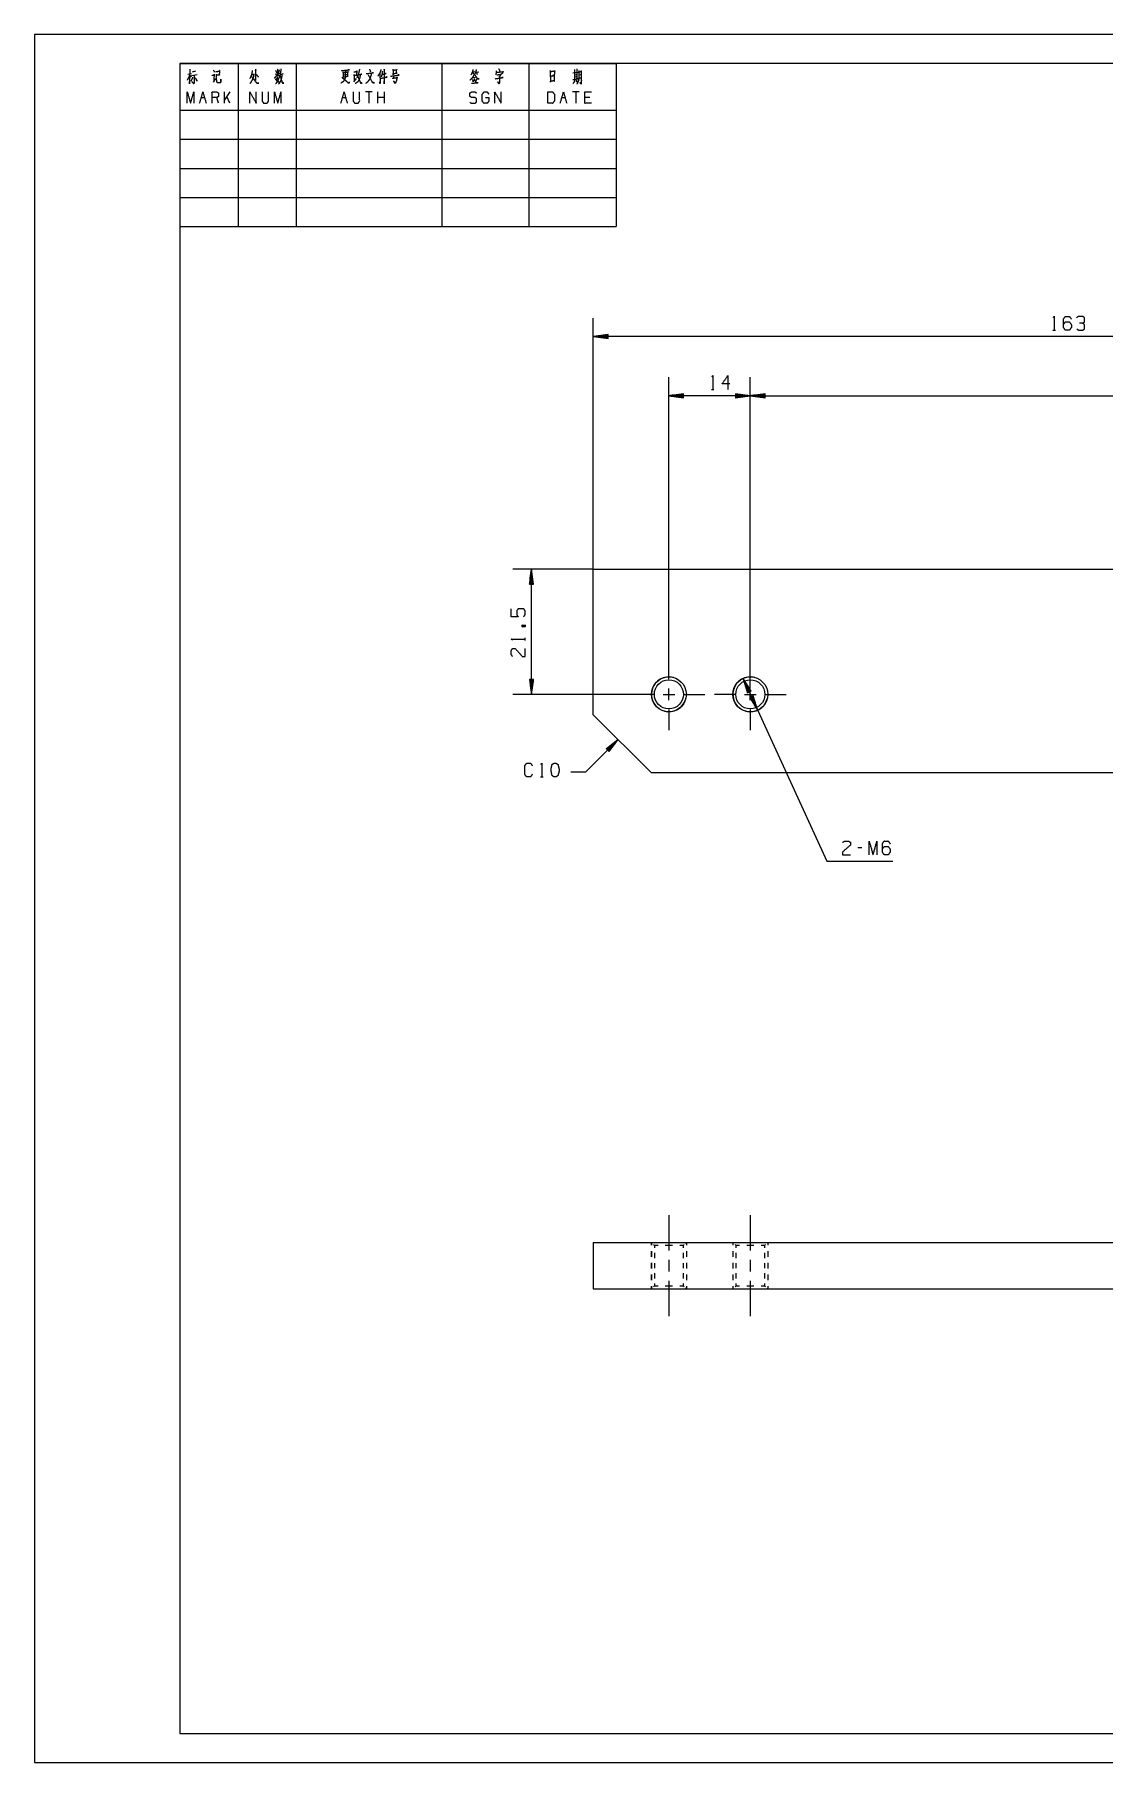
# Model space of a CAD drawing. Header units: millimetres. Extents: x 0 to 420, y 0 to 297.
# Drawn here: x 0 to 183.9, y 0 to 297 of the extents above; entities that cross this region are included whole.
import ezdxf

# ---------------------------------------------------------------- set-up
doc = ezdxf.new("R2010")
doc.units = ezdxf.units.MM
doc.layers.add('1', color=7, linetype='Continuous', true_color=0xffffff)

msp = doc.modelspace()

# ---------------------------------------------------------------- linework, layer by layer
at = {"layer": '1', "color": 132, "linetype": 'Continuous', "lineweight": 18}
for p, q in [((0, 297), (0, 0)), ((420, 297), (0, 297)), ((25, 292), (25, 264)), ((25, 292), (100, 292)), ((25, 292), (100, 292)), ((25, 292), (100, 292)), ((25, 292), (25, 5)), ((415, 292), (25, 292)), ((35, 292), (35, 264)), ((45, 292), (45, 264)), ((70, 292), (70, 264)), ((85, 292), (85, 264)), ((100, 292), (100, 264)), ((25, 284), (100, 284)), ((25, 279), (100, 279)), ((25, 274), (100, 274)), ((25, 269), (100, 269)), ((25, 264), (100, 264)), ((25, 5), (415, 5)), ((0, 0), (420, 0))]:
    msp.add_line(p, q, dxfattribs=at)
at = {"layer": '1', "color": 95, "linetype": 'Continuous', "lineweight": 18}
for p, q in [((26.34, 290.18), (26.96, 290.3)), ((26.7, 289.95), (26.92, 289.68)), ((26.99, 289.99), (27.95, 290.14)), ((27.13, 290.61), (27.71, 290.74)), ((41.34, 290.22), (42.13, 290.38)), ((42.25, 290.16), (42.79, 290.28)), ((53.17, 290.09), (53.7, 290.18)), ((54.91, 288.87), (55.37, 289.43)), ((75.25, 290.57), (75.67, 290.63)), ((75.35, 290.55), (75.45, 290.24)), ((75.83, 289.64), (75.37, 289.56)), ((75.82, 290.51), (76.35, 290.61)), ((75.98, 290.49), (76.11, 290.16)), ((92.56, 290.43), (93.43, 290.55)), ((92.84, 290.07), (93.11, 290.14)), ((92.86, 289.72), (93.09, 289.78)), ((93.6, 290.05), (93.85, 290.12)), ((28.66, 286.17), (29.22, 286.17)), ((31.62, 285.18), (31.34, 286.17)), ((33.59, 287.14), (32.63, 285.78)), ((32.63, 285.18), (32.63, 287.14)), ((33.59, 285.18), (33.04, 286.36)), ((52.94, 286.17), (53.49, 286.17)), ((58.02, 287.14), (56.9, 287.14)), ((57.46, 287.14), (57.46, 285.18)), ((59.02, 285.18), (59.02, 287.14)), ((60.14, 286.17), (59.02, 286.17)), ((60.14, 285.18), (60.14, 287.14)), ((90.65, 286.17), (91.2, 286.17)), ((93.6, 287.14), (92.49, 287.14)), ((93.05, 287.14), (93.05, 285.18)), ((95.45, 286.17), (94.61, 286.17)), ((175.08, 246.18), (175.5, 246.18)), ((116.38, 236), (116.8, 236)), ((84.32, 192.86), (84.32, 193.28)), ((86.99, 169.39), (87.42, 169.39)), ((142.21, 157.2), (141.53, 157.2))]:
    msp.add_line(p, q, dxfattribs=at)
at = {"layer": '1', "color": 13, "linetype": 'Continuous', "lineweight": 18}
for p, q in [((96.05, 205.09), (96.05, 248.27)), ((98.59, 245.42), (96.05, 245.09)), ((96.05, 245.09), (98.59, 244.76)), ((259.34, 245.09), (96.05, 245.09)), ((98.59, 245.12), (96.25, 245.12)), ((98.59, 245.07), (96.25, 245.07)), ((98.59, 245.17), (96.63, 245.17)), ((98.59, 245.01), (96.63, 245.01)), ((98.59, 245.22), (97.02, 245.22)), ((98.59, 244.96), (97.02, 244.96)), ((98.59, 245.27), (97.41, 245.27)), ((98.59, 244.91), (97.41, 244.91)), ((98.59, 245.32), (97.79, 245.32)), ((98.59, 244.86), (97.79, 244.86)), ((98.59, 245.37), (98.18, 245.37)), ((98.59, 244.81), (98.18, 244.81)), ((98.59, 245.42), (98.56, 245.42)), ((98.59, 245.42), (98.56, 245.42)), ((98.59, 244.76), (98.56, 244.76)), ((98.59, 244.76), (98.56, 244.76)), ((98.59, 244.76), (98.59, 245.42)), ((109.05, 189.77), (109.05, 238.09)), ((123.05, 183.59), (123.05, 238.09)), ((123.05, 183.59), (123.05, 238.09)), ((111.59, 235.25), (109.05, 234.91)), ((109.05, 234.91), (111.59, 234.58)), ((123.05, 234.91), (109.05, 234.91)), ((111.59, 234.94), (109.25, 234.94)), ((111.59, 234.89), (109.25, 234.89)), ((111.59, 234.99), (109.63, 234.99)), ((111.59, 234.84), (109.63, 234.84)), ((111.59, 235.04), (110.02, 235.04)), ((111.59, 234.78), (110.02, 234.78)), ((111.59, 235.09), (110.41, 235.09)), ((111.59, 234.73), (110.41, 234.73)), ((111.59, 235.14), (110.79, 235.14)), ((111.59, 234.68), (110.79, 234.68)), ((111.59, 235.19), (111.18, 235.19)), ((111.59, 234.63), (111.18, 234.63)), ((111.59, 235.24), (111.56, 235.24)), ((111.59, 235.24), (111.56, 235.24)), ((111.59, 234.58), (111.59, 235.25)), ((120.51, 235.25), (120.51, 234.58)), ((123.05, 234.91), (120.51, 235.25)), ((120.51, 235.24), (120.55, 235.24)), ((120.51, 235.24), (120.55, 235.24)), ((120.51, 235.19), (120.93, 235.19)), ((120.51, 235.14), (121.32, 235.14)), ((120.51, 235.09), (121.7, 235.09)), ((120.51, 235.04), (122.09, 235.04)), ((120.51, 234.99), (122.48, 234.99)), ((120.51, 234.94), (122.86, 234.94)), ((120.51, 234.58), (123.05, 234.91)), ((120.51, 234.89), (122.86, 234.89)), ((120.51, 234.84), (122.48, 234.84)), ((120.51, 234.78), (122.09, 234.78)), ((120.51, 234.73), (121.7, 234.73)), ((120.51, 234.68), (121.32, 234.68)), ((120.51, 234.63), (120.93, 234.63)), ((125.59, 235.25), (123.05, 234.91)), ((123.05, 234.91), (125.59, 234.58)), ((123.05, 234.91), (259.34, 234.91)), ((125.59, 234.94), (123.25, 234.94)), ((125.59, 234.89), (123.25, 234.89)), ((125.59, 234.99), (123.63, 234.99)), ((125.59, 234.84), (123.63, 234.84)), ((125.59, 235.04), (124.02, 235.04)), ((125.59, 234.78), (124.02, 234.78)), ((125.59, 235.09), (124.41, 235.09)), ((125.59, 234.73), (124.41, 234.73)), ((125.59, 235.14), (124.79, 235.14)), ((125.59, 234.68), (124.79, 234.68)), ((125.59, 235.19), (125.18, 235.19)), ((125.59, 234.63), (125.18, 234.63)), ((125.59, 235.24), (125.56, 235.24)), ((125.59, 235.24), (125.56, 235.24)), ((125.59, 234.58), (125.59, 235.25)), ((111.59, 234.58), (111.56, 234.58)), ((111.59, 234.58), (111.56, 234.58)), ((120.51, 234.58), (120.55, 234.58)), ((120.51, 234.58), (120.55, 234.58)), ((125.59, 234.58), (125.56, 234.58)), ((125.59, 234.58), (125.56, 234.58)), ((96.05, 205.09), (82.24, 205.09)), ((85.41, 205.09), (85.08, 202.55)), ((85.75, 202.55), (85.41, 205.09)), ((85.41, 183.59), (85.41, 205.09)), ((85.08, 202.55), (85.08, 202.58)), ((85.08, 202.55), (85.08, 202.58)), ((85.08, 202.55), (85.75, 202.55)), ((85.13, 202.55), (85.13, 202.97)), ((85.18, 202.55), (85.18, 203.35)), ((85.23, 202.55), (85.23, 203.74)), ((85.28, 202.55), (85.28, 204.13)), ((85.34, 202.55), (85.34, 204.51)), ((85.39, 202.55), (85.39, 204.9)), ((85.44, 202.55), (85.44, 204.9)), ((85.49, 202.55), (85.49, 204.51)), ((85.54, 202.55), (85.54, 204.13)), ((85.59, 202.55), (85.59, 203.74)), ((85.64, 202.55), (85.64, 203.35)), ((85.69, 202.55), (85.69, 202.97)), ((85.74, 202.55), (85.74, 202.58)), ((85.74, 202.55), (85.74, 202.58)), ((85.08, 186.13), (85.08, 186.1)), ((85.08, 186.13), (85.08, 186.1)), ((85.08, 186.13), (85.41, 183.59)), ((85.75, 186.13), (85.08, 186.13)), ((85.13, 186.13), (85.13, 185.71)), ((85.18, 186.13), (85.18, 185.33)), ((85.23, 186.13), (85.23, 184.94)), ((85.28, 186.13), (85.28, 184.56)), ((85.34, 186.13), (85.34, 184.17)), ((85.39, 186.13), (85.39, 183.78)), ((85.41, 183.59), (85.75, 186.13)), ((85.44, 186.13), (85.44, 183.78)), ((85.49, 186.13), (85.49, 184.17)), ((85.54, 186.13), (85.54, 184.56)), ((85.59, 186.13), (85.59, 184.94)), ((85.64, 186.13), (85.64, 185.33)), ((85.69, 186.13), (85.69, 185.71)), ((85.74, 186.13), (85.74, 186.1)), ((85.74, 186.13), (85.74, 186.1)), ((123.17, 184.15), (121.8, 186.32)), ((121.8, 186.32), (122.56, 183.87)), ((121.8, 186.32), (136.2, 154.91)), ((122.84, 184), (121.86, 186.13)), ((122.89, 184.02), (121.91, 186.15)), ((122.79, 183.98), (121.98, 185.76)), ((122.75, 183.96), (122.09, 185.39)), ((122.93, 184.04), (122.11, 185.82)), ((122.7, 183.93), (122.21, 185.02)), ((122.98, 184.06), (122.32, 185.49)), ((122.66, 183.91), (122.32, 184.64)), ((122.61, 183.89), (122.43, 184.27)), ((123.02, 184.08), (122.53, 185.16)), ((122.56, 183.87), (123.17, 184.15)), ((123.07, 184.1), (122.74, 184.83)), ((123.12, 184.13), (122.94, 184.5)), ((123.16, 184.15), (123.15, 184.18)), ((123.16, 184.15), (123.15, 184.18)), ((102.88, 183.59), (82.24, 183.59)), ((122.56, 183.87), (122.55, 183.9)), ((122.56, 183.87), (122.55, 183.9)), ((123.55, 183.31), (122.94, 183.03)), ((122.94, 183.03), (124.31, 180.86)), ((122.95, 183.03), (122.96, 183.01)), ((122.95, 183.03), (122.96, 183.01)), ((122.99, 183.06), (123.17, 182.68)), ((123.04, 183.08), (123.37, 182.35)), ((123.08, 183.1), (123.58, 182.02)), ((123.13, 183.12), (123.79, 181.69)), ((123.18, 183.14), (123.99, 181.36)), ((123.22, 183.16), (124.2, 181.03)), ((123.27, 183.18), (124.25, 181.05)), ((123.32, 183.2), (124.13, 181.42)), ((123.36, 183.23), (124.02, 181.79)), ((123.41, 183.25), (123.9, 182.17)), ((123.45, 183.27), (123.79, 182.54)), ((123.5, 183.29), (123.67, 182.91)), ((123.55, 183.31), (123.56, 183.28)), ((123.55, 183.31), (123.56, 183.28)), ((124.31, 180.86), (123.55, 183.31)), ((94.72, 170.2), (100.33, 175.81)), ((100.33, 175.81), (98.3, 174.25)), ((98.48, 174.07), (99.87, 175.46)), ((98.52, 174.03), (100.18, 175.69)), ((98.56, 174), (100.22, 175.66)), ((98.59, 173.96), (99.98, 175.35)), ((98.77, 173.78), (100.33, 175.81)), ((98.3, 174.25), (98.33, 174.27)), ((98.3, 174.25), (98.33, 174.27)), ((98.3, 174.25), (98.77, 173.78)), ((98.34, 174.21), (98.64, 174.51)), ((98.38, 174.18), (98.94, 174.74)), ((98.41, 174.14), (99.25, 174.98)), ((98.45, 174.1), (99.56, 175.22)), ((98.63, 173.93), (99.74, 175.04)), ((98.66, 173.89), (99.5, 174.73)), ((98.7, 173.85), (99.27, 174.42)), ((98.74, 173.82), (99.03, 174.11)), ((98.77, 173.78), (98.79, 173.8)), ((98.77, 173.78), (98.79, 173.8)), ((94.72, 170.2), (92.18, 170.2)), ((136.2, 154.91), (147.53, 154.91))]:
    msp.add_line(p, q, dxfattribs=at)
at = {"layer": '1', "color": 30, "linetype": 'Continuous', "lineweight": 25}
for p, q in [((96.05, 205.09), (259.34, 205.09)), ((96.05, 180.09), (96.05, 205.09)), ((96.05, 180.09), (106.05, 170.09)), ((254.34, 170.09), (106.05, 170.09)), ((96.05, 89.39), (259.34, 89.39)), ((96.05, 89.39), (96.05, 81.39)), ((96.05, 81.39), (259.34, 81.39))]:
    msp.add_line(p, q, dxfattribs=at)
at = {"layer": '1', "color": 252, "linetype": 'Continuous', "lineweight": 18}
for p, q in [((109.05, 186.18), (109.05, 189.77)), ((123.05, 186.18), (123.05, 189.77)), ((109.05, 182.59), (109.05, 184.59)), ((123.05, 182.59), (123.05, 184.59)), ((106.46, 183.59), (102.88, 183.59)), ((108.05, 183.59), (110.06, 183.59)), ((111.65, 183.59), (115.23, 183.59)), ((120.46, 183.59), (116.88, 183.59)), ((122.05, 183.59), (124.06, 183.59)), ((125.65, 183.59), (129.23, 183.59)), ((109.05, 181), (109.05, 177.42)), ((123.05, 181), (123.05, 177.42)), ((109.05, 86.39), (109.05, 84.38)), ((123.05, 86.39), (123.05, 84.38))]:
    msp.add_line(p, q, dxfattribs=at)
at = {"layer": '1', "color": 43, "linetype": 'Continuous', "lineweight": 18}
for p, q in [((106.05, 89.39), (106.05, 88.89)), ((106.05, 88.89), (106.05, 89.39)), ((106.05, 89.39), (106.18, 89.26)), ((111.93, 89.26), (112.05, 89.39)), ((112.05, 89.39), (112.05, 88.89)), ((120.05, 89.39), (120.05, 88.89)), ((120.05, 89.39), (120.18, 89.26)), ((125.93, 89.26), (126.05, 89.39)), ((126.05, 89.39), (126.05, 88.89)), ((106.05, 87.89), (106.05, 86.89)), ((106.05, 86.89), (106.05, 87.89)), ((106.43, 89.01), (106.55, 88.89)), ((106.55, 88.89), (106.55, 88.45)), ((106.55, 87.57), (106.55, 86.7)), ((108.43, 88.89), (109.05, 88.89)), ((109.05, 88.89), (109.68, 88.89)), ((111.55, 88.89), (111.68, 89.01)), ((111.55, 88.45), (111.55, 88.89)), ((111.55, 86.7), (111.55, 87.57)), ((112.05, 87.89), (112.05, 86.89)), ((120.05, 87.89), (120.05, 86.89)), ((120.43, 89.01), (120.55, 88.89)), ((120.55, 88.89), (120.55, 88.45)), ((120.55, 87.57), (120.55, 86.7)), ((122.43, 88.89), (123.05, 88.89)), ((123.05, 88.89), (123.68, 88.89)), ((125.55, 88.89), (125.68, 89.01)), ((125.55, 88.45), (125.55, 88.89)), ((125.55, 86.7), (125.55, 87.57)), ((126.05, 87.89), (126.05, 86.89)), ((106.05, 85.89), (106.05, 84.89)), ((106.05, 84.89), (106.05, 85.89)), ((106.05, 83.89), (106.05, 82.89)), ((106.05, 82.89), (106.05, 83.89)), ((106.55, 85.83), (106.55, 84.95)), ((106.55, 84.08), (106.55, 83.2)), ((111.55, 84.95), (111.55, 85.83)), ((111.55, 83.2), (111.55, 84.08)), ((112.05, 85.89), (112.05, 84.89)), ((112.05, 83.89), (112.05, 82.89)), ((120.05, 85.89), (120.05, 84.89)), ((120.05, 83.89), (120.05, 82.89)), ((120.55, 85.83), (120.55, 84.95)), ((120.55, 84.08), (120.55, 83.2)), ((125.55, 84.95), (125.55, 85.83)), ((125.55, 83.2), (125.55, 84.08)), ((126.05, 85.89), (126.05, 84.89)), ((126.05, 83.89), (126.05, 82.89)), ((106.05, 81.89), (106.05, 81.39)), ((106.05, 81.39), (106.05, 81.89)), ((106.18, 81.51), (106.05, 81.39)), ((106.55, 81.89), (106.43, 81.76)), ((106.55, 82.33), (106.55, 81.89)), ((109.05, 81.89), (108.43, 81.89)), ((109.68, 81.89), (109.05, 81.89)), ((111.55, 81.89), (111.55, 82.33)), ((111.68, 81.76), (111.55, 81.89)), ((112.05, 81.39), (111.93, 81.51)), ((112.05, 81.89), (112.05, 81.39)), ((120.05, 81.89), (120.05, 81.39)), ((120.18, 81.51), (120.05, 81.39)), ((120.55, 81.89), (120.43, 81.76)), ((120.55, 82.33), (120.55, 81.89)), ((123.05, 81.89), (122.43, 81.89)), ((123.68, 81.89), (123.05, 81.89)), ((125.55, 81.89), (125.55, 82.33)), ((125.68, 81.76), (125.55, 81.89)), ((126.05, 81.39), (125.93, 81.51)), ((126.05, 81.89), (126.05, 81.39))]:
    msp.add_line(p, q, dxfattribs=at)
at = {"layer": '1', "color": 30, "linetype": 'Continuous', "lineweight": 25}
for centre, radius in [((109.05, 183.59), 3), ((109.05, 183.59), 2.5), ((123.05, 183.59), 3), ((123.05, 183.59), 2.5)]:
    msp.add_circle(centre, radius, dxfattribs=at)
at = {"layer": '1', "color": 30, "linetype": 'Continuous', "lineweight": 13}
for centre in [(109.05, 183.59), (123.05, 183.59)]:
    msp.add_arc(centre, 3, 75, 345, dxfattribs=at)
at = {"layer": '1', "color": 95, "linetype": 'Continuous', "lineweight": 18}
for points, knots in [([(26.67, 291.07), (26.66, 288.89), (26.63, 288.5), (26.61, 288.71), (26.64, 288.94)], [0, 0, 0.723303, 0.854546, 0.923601, 1, 1]), ([(41.73, 291.07), (41.76, 290.92), (41.76, 289.78), (41.73, 289.93), (41.76, 290.05)], [0, 0, 0.094654, 0.823636, 0.91829, 1, 1]), ([(42.33, 291.11), (42.33, 290.98), (42.32, 290.76), (42.27, 290.47), (42.23, 290.16), (42.17, 289.91), (42.1, 289.68), (42.08, 289.62)], [0, 0, 0.081852, 0.232243, 0.425429, 0.63211, 0.800313, 0.957953, 1, 1]), ([(60.08, 291.07), (60.12, 290.98), (60.09, 291.03), (60.11, 288.54), (60.09, 288.73), (60.11, 289.04)], [0, 0, 0.029975, 0.04619, 0.840789, 0.900562, 1, 1]), ([(61.57, 291.07), (61.63, 290.82), (61.63, 290.09), (61.63, 290.28), (62.33, 290.38), (62.21, 290.38), (62.24, 290.9), (62.26, 290.98), (62.29, 290.92), (62.19, 290.9), (61.63, 290.82)], [0, 0, 0.076614, 0.294117, 0.350048, 0.563214, 0.598361, 0.753971, 0.779215, 0.799829, 0.831205, 1, 1]), ([(79.78, 291.09), (79.89, 290.96), (79.93, 290.86), (79.96, 290.69)], [0, 0, 0.364604, 0.619196, 1, 1]), ([(93.21, 291.11), (93.24, 290.98), (93.19, 289.37)], [0, 0, 0.073211, 1, 1]), ([(26.67, 290.16), (26.6, 289.91), (26.48, 289.62), (26.35, 289.35), (26.23, 289.14)], [0, 0, 0.233514, 0.515368, 0.78555, 1, 1]), ([(27.18, 289.66), (27.17, 289.58), (26.86, 288.96)], [0, 0, 0.108202, 1, 1]), ([(27.37, 289.99), (27.42, 289.87), (27.42, 288.83), (27.4, 288.6), (27.39, 288.52), (27.11, 288.85), (27.39, 288.56)], [0, 0, 0.056947, 0.504404, 0.603051, 0.639405, 0.826366, 1, 1]), ([(27.61, 289.58), (27.87, 289.16), (27.92, 289), (27.81, 289.27)], [0, 0, 0.516563, 0.696901, 1, 1]), ([(30.53, 289.99), (30.92, 290.09), (30.86, 290.16), (30.83, 288.96), (30.77, 288.83), (31.12, 289.41)], [0, 0, 0.158008, 0.19221, 0.673433, 0.728446, 1, 1]), ([(30.7, 290.88), (30.87, 290.72), (30.92, 290.63), (30.92, 290.53), (30.9, 290.67)], [0, 0, 0.413146, 0.573572, 0.750721, 1, 1]), ([(31.19, 290.63), (31.87, 290.74), (31.82, 290.8), (31.73, 290.05), (31.82, 290.05), (31.25, 289.99)], [0, 0, 0.313958, 0.349012, 0.694882, 0.735357, 1, 1]), ([(31.22, 290.22), (31.25, 289.91), (31.25, 289.2), (31.27, 288.98), (31.3, 288.87), (31.34, 288.81), (31.41, 288.77), (31.53, 288.75), (31.66, 288.73), (32.03, 288.79), (32, 289.33), (32, 288.79)], [0, 0, 0.097093, 0.316208, 0.387239, 0.42073, 0.444406, 0.470581, 0.507596, 0.549105, 0.664641, 0.832445, 1, 1]), ([(37.43, 290.84), (37.42, 290.72), (37.34, 290.3), (37.26, 290.01), (37.18, 289.8), (37.09, 289.6), (37.01, 289.43)], [0, 0, 0.084498, 0.36853, 0.573114, 0.721457, 0.873368, 1, 1]), ([(37.28, 290.09), (37.75, 290.18), (37.71, 290.22), (37.68, 290.03), (37.62, 289.76), (37.56, 289.6), (37.48, 289.37), (37.4, 289.18), (37.28, 288.98), (37.2, 288.81), (37.02, 288.56)], [0, 0, 0.202443, 0.228131, 0.308408, 0.425631, 0.500403, 0.604281, 0.689483, 0.790714, 0.870506, 1, 1]), ([(37.28, 289.8), (38.22, 288.62), (38.56, 288.65), (38.54, 288.65), (38.24, 288.67), (38.08, 288.81)], [0, 0, 0.632183, 0.773704, 0.779845, 0.909108, 1, 1]), ([(37.97, 291.05), (38.02, 290.94), (38, 290.84), (37.99, 289.12), (37.97, 289.23), (38, 289.45)], [0, 0, 0.049543, 0.095606, 0.852767, 0.898838, 1, 1]), ([(38.1, 290.16), (38.13, 290.14), (38.4, 289.8), (38.47, 289.68)], [0, 0, 0.059448, 0.761031, 1, 1]), ([(41.75, 290.24), (41.62, 290.01), (41.48, 289.8), (41.35, 289.64), (41.22, 289.49)], [0, 0, 0.287221, 0.555142, 0.786181, 1, 1]), ([(41.34, 289.31), (41.97, 289.45), (41.98, 289.64), (41.98, 289.56), (41.91, 289.31), (41.81, 289.04), (41.7, 288.83), (41.59, 288.71), (41.48, 288.58), (41.41, 288.52)], [0, 0, 0.30447, 0.39258, 0.431622, 0.553714, 0.689469, 0.798362, 0.878841, 0.954752, 1, 1]), ([(41.43, 290.8), (41.56, 290.57), (41.59, 290.43)], [0, 0, 0.640221, 1, 1]), ([(41.72, 289.66), (41.56, 289.08), (41.66, 289.04), (41.78, 289), (41.89, 288.94), (42.04, 288.85)], [0, 0, 0.5291, 0.62629, 0.735524, 0.852093, 1, 1]), ([(41.76, 290.2), (41.94, 290.07), (42.03, 289.97)], [0, 0, 0.613122, 1, 1]), ([(42.03, 290.92), (42.03, 290.82), (41.91, 290.34)], [0, 0, 0.174301, 1, 1]), ([(42.54, 290.16), (42.49, 289.8), (42.45, 289.56), (42.41, 289.35), (42.35, 289.16), (42.23, 288.91), (42.13, 288.73), (42.01, 288.56), (41.92, 288.48)], [0, 0, 0.19438, 0.332636, 0.448614, 0.555649, 0.70616, 0.822692, 0.933847, 1, 1]), ([(42.22, 289.89), (42.25, 289.85), (42.39, 289.27), (42.49, 289), (42.6, 288.71), (42.63, 288.65), (42.85, 288.67), (42.63, 288.69), (42.55, 288.81)], [0, 0, 0.026721, 0.341749, 0.493483, 0.655465, 0.691641, 0.80784, 0.924039, 1, 1]), ([(53.44, 290.84), (53.42, 290.18), (53.41, 289.85), (53.39, 289.66), (53.38, 289.56), (53.36, 289.43), (53.32, 289.31), (53.27, 289.2), (53.14, 289.02), (53, 288.85), (52.79, 288.73), (52.69, 288.67), (52.65, 288.65)], [0, 0, 0.263783, 0.395771, 0.470171, 0.511786, 0.56157, 0.614019, 0.658777, 0.749614, 0.837596, 0.932985, 0.980677, 1, 1]), ([(52.76, 290.82), (52.82, 290.78), (52.85, 290.8), (54.11, 290.94), (54.07, 290.96), (53.92, 290.92)], [0, 0, 0.045522, 0.068286, 0.872626, 0.90344, 1, 1]), ([(52.82, 289.6), (52.89, 289.6), (53.17, 289.37), (53.41, 289.16), (53.63, 288.98), (53.9, 288.71), (54.23, 288.75), (53.92, 288.71), (53.82, 288.79)], [0, 0, 0.033467, 0.197839, 0.340788, 0.472468, 0.649452, 0.797921, 0.939753, 1, 1]), ([(53, 290.59), (53.04, 290.41), (53.04, 289.66), (53.03, 289.7), (53.89, 289.85), (53.8, 289.85), (53.89, 290.63), (53.92, 290.57), (53.87, 290.53), (53.04, 290.43)], [0, 0, 0.051663, 0.252803, 0.264656, 0.500971, 0.524672, 0.738301, 0.756829, 0.773117, 1, 1]), ([(54.88, 290.57), (55.47, 290.67), (55.41, 290.74), (55.34, 290.01), (55.41, 290.01), (54.97, 289.93), (54.94, 290.12), (54.97, 289.89), (54.96, 288.96)], [0, 0, 0.181366, 0.207406, 0.429567, 0.451891, 0.588199, 0.645735, 0.715777, 1, 1]), ([(55.98, 290.12), (55.98, 289.99), (55.92, 289.66), (55.86, 289.47), (55.81, 289.31), (55.73, 289.16), (55.65, 289.02), (55.54, 288.87), (55.31, 288.67), (55.13, 288.58)], [0, 0, 0.067236, 0.249298, 0.354996, 0.450079, 0.537949, 0.629663, 0.725721, 0.894899, 1, 1]), ([(55.85, 291.05), (55.82, 290.8), (55.73, 290.47), (55.62, 290.12), (55.53, 289.89), (55.47, 289.72), (55.41, 289.58)], [0, 0, 0.162457, 0.385014, 0.625897, 0.784413, 0.898493, 1, 1]), ([(55.54, 289.8), (55.59, 289.78), (56.04, 288.67), (56.32, 288.65), (56.06, 288.71), (55.98, 288.83)], [0, 0, 0.024909, 0.644018, 0.787117, 0.926016, 1, 1]), ([(55.62, 290.07), (56.27, 290.2), (56.2, 290.22), (56.08, 290.18)], [0, 0, 0.769962, 0.857327, 1, 1]), ([(57.88, 290.32), (57.88, 290.2), (57.81, 289.91), (57.74, 289.68), (57.65, 289.43), (57.52, 289.23), (57.5, 289.18), (57.42, 289.08), (57.31, 288.94), (57.18, 288.81), (57.06, 288.69), (56.93, 288.58)], [0, 0, 0.060656, 0.206644, 0.323463, 0.452143, 0.571976, 0.593424, 0.659716, 0.74639, 0.834816, 0.918178, 1, 1]), ([(57.02, 290.28), (58.29, 290.43), (58.21, 290.45), (58.12, 290.41)], [0, 0, 0.872478, 0.933903, 1, 1]), ([(57.34, 290.05), (57.4, 290.01), (58.1, 288.75), (58.43, 288.69), (58.12, 288.77), (58.02, 288.89)], [0, 0, 0.030854, 0.652647, 0.79375, 0.930716, 1, 1]), ([(57.56, 291.03), (57.66, 290.84), (57.71, 290.72), (57.74, 290.59)], [0, 0, 0.450481, 0.729637, 1, 1]), ([(59.55, 290.98), (59.48, 290.72), (59.38, 290.47), (59.26, 290.24), (59.14, 290.05), (59, 289.85)], [0, 0, 0.21836, 0.428744, 0.629221, 0.801494, 1, 1]), ([(59.38, 290.41), (59.39, 289.16), (59.39, 288.56), (59.38, 288.69), (59.39, 288.91)], [0, 0, 0.565717, 0.839123, 0.896086, 1, 1]), ([(59.57, 289.49), (60.61, 289.7), (60.53, 289.72), (60.4, 289.66)], [0, 0, 0.826976, 0.886334, 1, 1]), ([(59.8, 290.72), (59.76, 290.38), (59.7, 290.09), (59.64, 289.89), (59.6, 289.76)], [0, 0, 0.34211, 0.644851, 0.86512, 1, 1]), ([(59.8, 290.14), (60.47, 290.32), (60.4, 290.32), (60.28, 290.26)], [0, 0, 0.772509, 0.853435, 1, 1]), ([(61.18, 289.87), (61.37, 289.87), (61.75, 289.91), (62.68, 290.05), (62.58, 290.07), (62.43, 290.03)], [0, 0, 0.10704, 0.322386, 0.855626, 0.914427, 1, 1]), ([(61.73, 289.91), (61.63, 289.41), (61.6, 289.49), (62.38, 289.62), (62.33, 289.7), (62.33, 289.62), (62.24, 289.27), (62.19, 289.04), (62.11, 288.85), (62.05, 288.71), (62.01, 288.6), (61.98, 288.58), (61.72, 289.06), (62, 288.62)], [0, 0, 0.13637, 0.159981, 0.371157, 0.396349, 0.418604, 0.516111, 0.579311, 0.63312, 0.675133, 0.705357, 0.714996, 0.861275, 1, 1]), ([(75.64, 290.3), (75.63, 290.2), (75.39, 289.83), (75.38, 289.78), (75.26, 289.6), (75.06, 289.37), (74.85, 289.16)], [0, 0, 0.074337, 0.387309, 0.418539, 0.575027, 0.79286, 1, 1]), ([(75.37, 290.98), (75.35, 290.84), (75.23, 290.53), (75.13, 290.28), (75.01, 290.07)], [0, 0, 0.148006, 0.485257, 0.758321, 1, 1]), ([(75.12, 288.62), (76.23, 288.73), (76.16, 288.73), (75.99, 288.71)], [0, 0, 0.825897, 0.879998, 1, 1]), ([(75.31, 289.27), (75.38, 289), (75.38, 288.87), (75.37, 289.04)], [0, 0, 0.489807, 0.707975, 1, 1]), ([(75.58, 289.43), (75.64, 289.12), (75.61, 288.96), (75.61, 289.18)], [0, 0, 0.443891, 0.680119, 1, 1]), ([(75.61, 290.16), (76.2, 289.37), (76.43, 289.37), (76.2, 289.39), (76.08, 289.54)], [0, 0, 0.599324, 0.742451, 0.886135, 1, 1]), ([(75.91, 290.98), (75.92, 290.88), (75.75, 290.3)], [0, 0, 0.147218, 1, 1]), ([(75.95, 289.41), (75.95, 289.27), (75.77, 288.69)], [0, 0, 0.19307, 1, 1]), ([(79.2, 289.41), (80.57, 289.6), (80.49, 289.62), (80.28, 289.56)], [0, 0, 0.820202, 0.873508, 1, 1]), ([(79.34, 290.74), (79.34, 290.51), (79.33, 290.34), (79.3, 290.22), (79.27, 290.12)], [0, 0, 0.361949, 0.626223, 0.829034, 1, 1]), ([(79.34, 290.49), (80.57, 290.63), (80.56, 290.67), (80.37, 290.26)], [0, 0, 0.712481, 0.737756, 1, 1]), ([(79.49, 290.07), (80.25, 290.18), (80.21, 290.24), (79.92, 289.72)], [0, 0, 0.533866, 0.586729, 1, 1]), ([(79.87, 289.87), (79.9, 289.76), (79.93, 289.64), (79.94, 289.43), (79.94, 289), (79.93, 288.85), (79.9, 288.65), (79.86, 288.52), (79.64, 288.87), (79.87, 288.56)], [0, 0, 0.049623, 0.1085, 0.204239, 0.404798, 0.471991, 0.568442, 0.629223, 0.820578, 1, 1]), ([(88.61, 290.8), (88.64, 290.59), (88.66, 290.14), (88.67, 289.66), (88.67, 289.6), (88.67, 288.83), (88.67, 288.98), (89.24, 289.1), (89.36, 288.96), (89.39, 289.14), (89.39, 289.39), (89.4, 289.87), (89.42, 290.36), (89.42, 290.78), (89.43, 290.72), (88.66, 290.57)], [0, 0, 0.037589, 0.119519, 0.205166, 0.216331, 0.354043, 0.380097, 0.485125, 0.518622, 0.552532, 0.597196, 0.682843, 0.77221, 0.846648, 0.858119, 1, 1]), ([(88.67, 289.83), (89.24, 289.95), (89.18, 289.97), (89.05, 289.89)], [0, 0, 0.728512, 0.805958, 1, 1]), ([(92.52, 289.25), (93.43, 289.41), (93.38, 289.43), (93.33, 289.37)], [0, 0, 0.873246, 0.919206, 1, 1]), ([(92.86, 289.12), (92.84, 289.02), (92.73, 288.81), (92.62, 288.67), (92.52, 288.56)], [0, 0, 0.157085, 0.51447, 0.781154, 1, 1]), ([(92.8, 290.98), (92.83, 290.86), (92.83, 289.31)], [0, 0, 0.075954, 1, 1]), ([(93.09, 289.18), (93.25, 288.94), (93.25, 288.83), (93.19, 289.02)], [0, 0, 0.497679, 0.671694, 1, 1]), ([(93.55, 290.82), (93.59, 290.59), (93.59, 290.14), (93.57, 289.64), (93.55, 289.33), (93.47, 289), (93.38, 288.79), (93.22, 288.48)], [0, 0, 0.096217, 0.285187, 0.491418, 0.620825, 0.76157, 0.854869, 1, 1]), ([(93.57, 289.52), (93.6, 289.52), (93.84, 289.58)], [0, 0, 0.107799, 1, 1]), ([(93.59, 290.57), (94.03, 290.67), (93.98, 290.74), (93.98, 290.05), (94, 289.12), (93.98, 288.77), (93.97, 288.56), (93.95, 288.5), (93.74, 288.77), (93.94, 288.58)], [0, 0, 0.13308, 0.155522, 0.357051, 0.631901, 0.735808, 0.797028, 0.815849, 0.918301, 1, 1]), ([(26.26, 285.18), (26.26, 287.14), (26.82, 285.18), (27.37, 287.14), (27.37, 285.18)], [0, 0, 0.245192, 0.5, 0.754808, 1, 1]), ([(30.51, 285.18), (30.51, 287.14), (31.34, 287.14), (31.62, 286.96), (31.62, 286.36), (31.34, 286.17), (30.51, 286.17)], [0, 0, 0.400952, 0.571035, 0.639278, 0.761676, 0.829917, 1, 1]), ([(37.01, 285.18), (37.01, 287.14), (38.12, 285.18), (38.12, 287.14)], [0, 0, 0.317574, 0.682426, 1, 1]), ([(39.13, 287.14), (39.13, 285.57), (39.39, 285.18), (39.95, 285.18), (40.24, 285.57), (40.24, 287.14)], [0, 0, 0.337152, 0.438599, 0.557781, 0.662848, 1, 1]), ([(41.25, 285.18), (41.25, 287.14), (41.81, 285.18), (42.36, 287.14), (42.36, 285.18)], [0, 0, 0.245192, 0.5, 0.754808, 1, 1]), ([(54.78, 287.14), (54.78, 285.57), (55.05, 285.18), (55.6, 285.18), (55.89, 285.57), (55.89, 287.14)], [0, 0, 0.337152, 0.438599, 0.557781, 0.662848, 1, 1]), ([(74.85, 285.36), (75.13, 285.18), (75.7, 285.18), (75.98, 285.39), (75.98, 285.97), (75.7, 286.17), (75.15, 286.17), (74.85, 286.36), (74.85, 286.96), (75.15, 287.14), (75.7, 287.14), (75.98, 286.96)], [0, 0, 0.068035, 0.184054, 0.254521, 0.372333, 0.442799, 0.555843, 0.626367, 0.748393, 0.81892, 0.931964, 1, 1]), ([(77.55, 286.17), (78.1, 286.17), (78.1, 285.57), (77.82, 285.18), (77.25, 285.18), (76.97, 285.57), (76.97, 286.75), (77.27, 287.14), (77.81, 287.14), (78.09, 286.75)], [0, 0, 0.103295, 0.214797, 0.304261, 0.410274, 0.499739, 0.718892, 0.809956, 0.910533, 1, 1]), ([(79.11, 285.18), (79.11, 287.14), (80.22, 285.18), (80.22, 287.14)], [0, 0, 0.317574, 0.682426, 1, 1]), ([(88.25, 285.18), (89.07, 285.18), (89.36, 285.57), (89.36, 286.75), (89.07, 287.14), (88.25, 287.14), (88.25, 285.18)], [0, 0, 0.142133, 0.227159, 0.431787, 0.516817, 0.65895, 1, 1]), ([(90.37, 285.18), (90.93, 287.14), (91.48, 285.18)], [0, 0, 0.5, 1, 1]), ([(95.73, 285.18), (94.61, 285.18), (94.61, 287.14), (95.73, 287.14)], [0, 0, 0.265389, 0.734611, 1, 1]), ([(175.15, 248.36), (175.29, 248.56), (175.29, 246.18)], [0, 0, 0.093488, 1, 1]), ([(176.89, 247.13), (177.21, 247.61), (177.9, 247.61), (178.24, 247.13), (178.24, 246.66), (177.9, 246.18), (177.21, 246.18), (176.89, 246.66), (176.89, 248.08), (177.21, 248.56), (177.9, 248.56), (178.24, 248.08)], [0, 0, 0.076962, 0.16976, 0.248072, 0.312019, 0.390331, 0.483129, 0.560091, 0.751928, 0.82889, 0.921688, 1, 1]), ([(180.18, 247.38), (180.51, 247.61), (180.51, 248.33), (180.18, 248.56), (179.49, 248.56), (179.15, 248.33)], [0, 0, 0.153872, 0.429851, 0.583723, 0.846122, 1, 1]), ([(179.17, 246.41), (179.49, 246.18), (180.18, 246.18), (180.51, 246.41), (180.51, 247.13), (180.18, 247.38), (179.66, 247.38)], [0, 0, 0.124124, 0.343691, 0.472446, 0.703377, 0.836727, 1, 1]), ([(116.45, 238.18), (116.59, 238.38), (116.59, 236)], [0, 0, 0.093493, 1, 1]), ([(119.54, 236.95), (118.19, 236.95), (119.2, 238.38), (119.2, 236)], [0, 0, 0.245868, 0.565294, 1, 1]), ([(84.09, 196.93), (84.32, 197.27), (84.32, 197.96), (84.09, 198.3), (83.14, 198.3), (82.89, 197.96), (82.89, 197.27), (83.12, 196.93), (81.94, 196.93), (81.94, 198.3)], [0, 0, 0.062227, 0.168342, 0.230571, 0.376816, 0.441267, 0.547382, 0.609609, 0.79049, 1, 1]), ([(82.14, 192.93), (81.94, 193.07), (84.32, 193.07)], [0, 0, 0.093488, 1, 1]), ([(84.32, 195.17), (84.32, 195.51), (83.84, 195.51), (83.84, 195.17), (84.32, 195.17)], [0, 0, 0.207085, 0.5, 0.707085, 1, 1]), ([(82.17, 190.12), (81.94, 190.44), (81.94, 191.13), (82.17, 191.47), (82.64, 191.47), (83.84, 190.11), (84.32, 190.12), (84.32, 191.47)], [0, 0, 0.069694, 0.192979, 0.265273, 0.350227, 0.674741, 0.759752, 1, 1]), ([(85.58, 169.86), (85.25, 169.39), (84.59, 169.39), (84.26, 169.86), (84.26, 171.29), (84.59, 171.76), (85.27, 171.76), (85.6, 171.29)], [0, 0, 0.114569, 0.243367, 0.357935, 0.638584, 0.753152, 0.885431, 1, 1]), ([(87.07, 171.56), (87.21, 171.76), (87.21, 169.39)], [0, 0, 0.093489, 1, 1]), ([(89.64, 169.39), (89.98, 169.64), (90.16, 170.34), (90.16, 170.81), (89.98, 171.54), (89.64, 171.76), (89.31, 171.76), (88.97, 171.54), (88.79, 170.81), (88.81, 170.34), (88.97, 169.64), (89.31, 169.39), (89.64, 169.39)], [0, 0, 0.067526, 0.183972, 0.260584, 0.380943, 0.446141, 0.500306, 0.565504, 0.685864, 0.762529, 0.878309, 0.945835, 1, 1]), ([(138.92, 158.15), (139.24, 158.38), (139.93, 158.38), (140.26, 158.15), (140.26, 157.68), (138.9, 156.48), (138.92, 156), (140.26, 156)], [0, 0, 0.069692, 0.192978, 0.265274, 0.350228, 0.674741, 0.759752, 1, 1]), ([(143.47, 156), (143.47, 158.38), (144.15, 156), (144.82, 158.38), (144.82, 156)], [0, 0, 0.245192, 0.5, 0.754808, 1, 1]), ([(145.75, 156.95), (146.07, 157.43), (146.76, 157.43), (147.09, 156.95), (147.09, 156.48), (146.76, 156), (146.07, 156), (145.75, 156.48), (145.75, 157.9), (146.07, 158.38), (146.76, 158.38), (147.09, 157.9)], [0, 0, 0.076963, 0.169761, 0.248073, 0.312018, 0.39033, 0.483128, 0.560091, 0.751927, 0.82889, 0.921688, 1, 1])]:
    msp.add_open_spline(points, degree=1, knots=knots, dxfattribs=at)
for points in [[(28.38, 285.18), (28.94, 287.14), (29.5, 285.18)], [(52.66, 285.18), (53.22, 287.14), (53.77, 285.18)]]:
    msp.add_open_spline(points, degree=1, dxfattribs=at)
at = {"layer": '1', "color": 252, "linetype": 'Continuous', "lineweight": 18}
for points, knots in [([(109.05, 94.06), (109.05, 92.47), (109.05, 87.98)], [0, 0, 0.260922, 1, 1]), ([(123.05, 94.06), (123.05, 92.47), (123.05, 87.98)], [0, 0, 0.260922, 1, 1]), ([(109.05, 82.8), (109.05, 79.89), (109.05, 76.71)], [0, 0, 0.478156, 1, 1]), ([(123.05, 82.8), (123.05, 79.89), (123.05, 76.71)], [0, 0, 0.478156, 1, 1])]:
    msp.add_open_spline(points, degree=1, knots=knots, dxfattribs=at)
at = {"layer": '1', "color": 43, "linetype": 'Continuous', "lineweight": 18}
for points, knots in [([(106.55, 88.89), (106.68, 88.89), (107.18, 88.89)], [0, 0, 0.195777, 1, 1]), ([(110.93, 88.89), (111.08, 88.89), (111.55, 88.89)], [0, 0, 0.23606, 1, 1]), ([(120.55, 88.89), (120.68, 88.89), (121.18, 88.89)], [0, 0, 0.195773, 1, 1]), ([(124.93, 88.89), (125.08, 88.89), (125.55, 88.89)], [0, 0, 0.23606, 1, 1]), ([(107.18, 81.89), (106.68, 81.89), (106.55, 81.89)], [0, 0, 0.804223, 1, 1]), ([(111.55, 81.89), (111.43, 81.89), (110.93, 81.89)], [0, 0, 0.195777, 1, 1]), ([(121.18, 81.89), (121.03, 81.89), (120.55, 81.89)], [0, 0, 0.236072, 1, 1]), ([(125.55, 81.89), (125.43, 81.89), (124.93, 81.89)], [0, 0, 0.195777, 1, 1])]:
    msp.add_open_spline(points, degree=1, knots=knots, dxfattribs=at)

doc.saveas('drawing.dxf')
